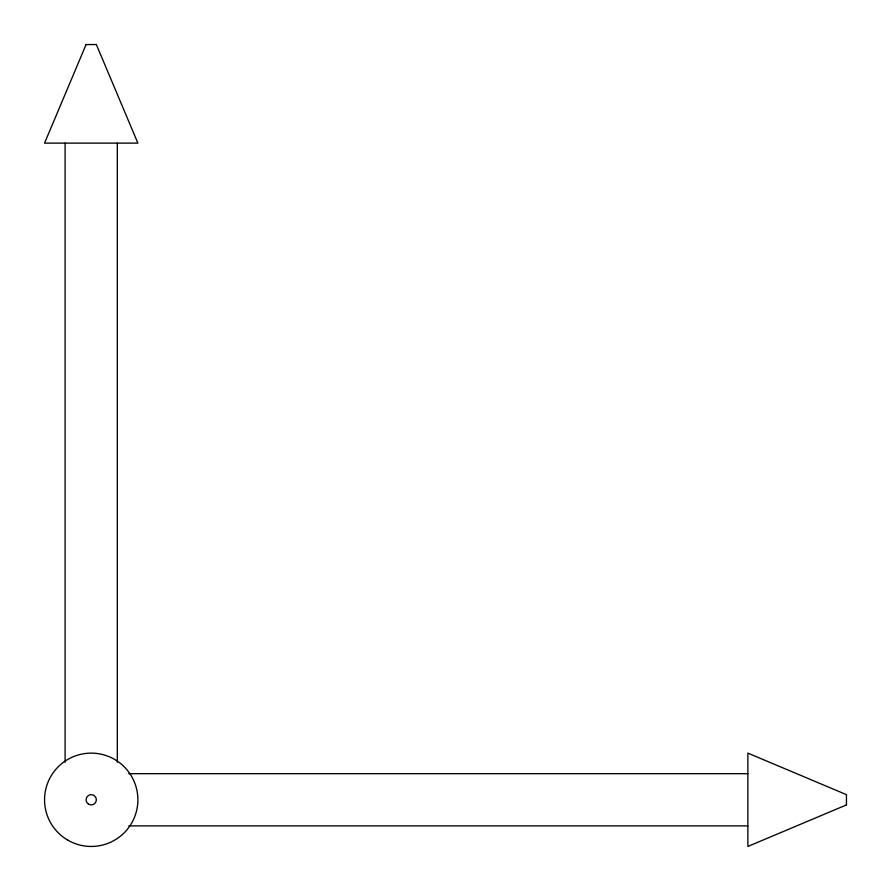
<?xml version="1.0" encoding="UTF-8"?>
<svg xmlns="http://www.w3.org/2000/svg" width="891" height="891" viewBox="0 0 891 891"><rect width="100%" height="100%" fill="white"/><g stroke="black" fill="none" stroke-linecap="round" stroke-linejoin="round"><path stroke-width="1.34" d="M128.783 773.689L747.872 773.689M128.783 825.89L747.872 825.89M117.311 143.128L117.311 762.217M65.11 143.128L65.11 762.217M86.082 44.55L44.55 143.128L137.882 143.128L96.351 44.55L86.082 44.55M846.45 804.918L747.872 846.45L747.872 753.118L846.45 794.649L846.45 804.918M67.883 840.202A46.666 46.666 0 0 0 137.882 799.784A46.666 46.666 0 0 0 67.883 759.377A46.666 46.666 0 0 0 67.883 840.202M88.643 804.228A5.134 5.134 0 0 0 96.351 799.784A5.134 5.134 0 0 0 88.643 795.34A5.134 5.134 0 0 0 88.643 804.228"/></g></svg>
